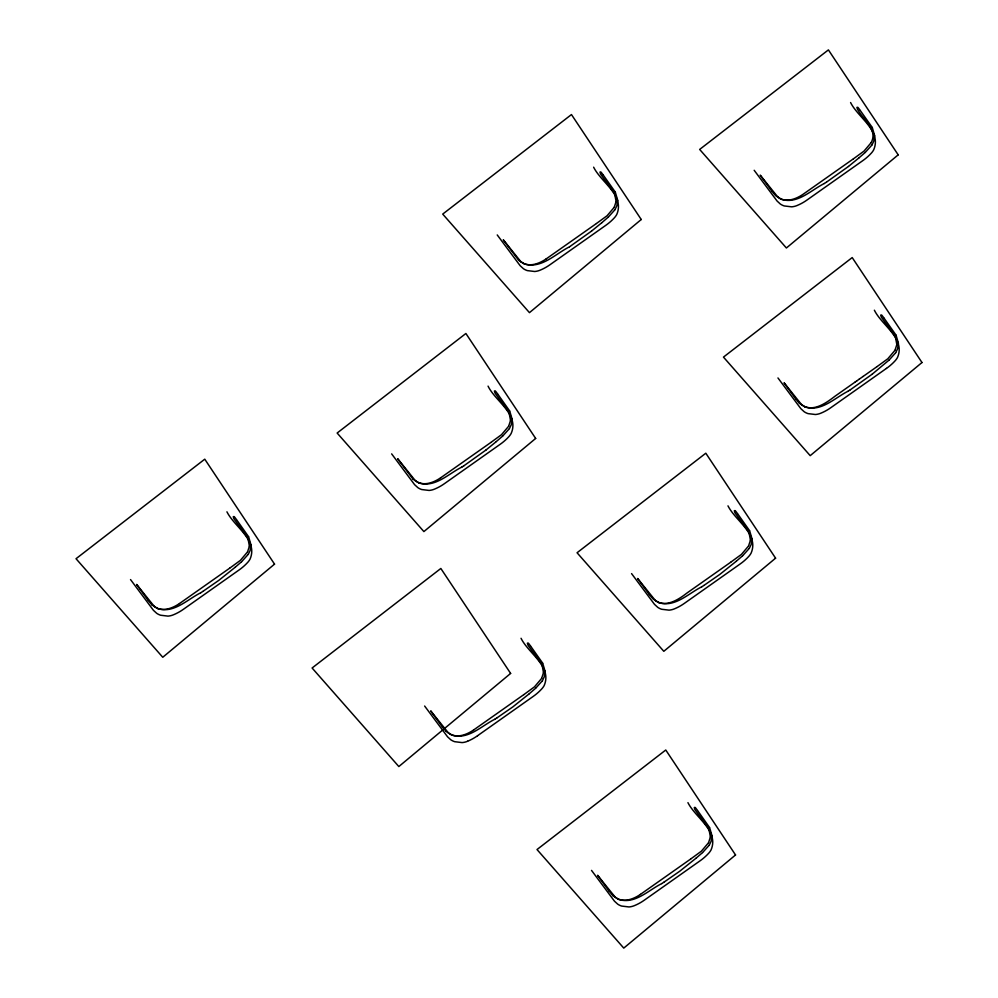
<?xml version="1.0" encoding="UTF-8"?>
<svg xmlns="http://www.w3.org/2000/svg" width="998" height="998" viewBox="0 0 998 998"><rect width="100%" height="100%" fill="white"/><g stroke="black" fill="none" stroke-linecap="round" stroke-linejoin="round"><path stroke-width="1.5" d="M250.972 544.958L250.124 550.472L248.315 554.214M512.086 419.272L511.25 424.786L509.442 428.529M545.07 671.442L544.222 676.943L542.413 680.686M617.662 200.336L616.826 205.85L615.018 209.592M711.961 835.8L711.125 841.302L709.316 845.044M752.005 538.995L751.17 544.509L749.361 548.251M874.61 135.678L873.761 141.192L871.953 144.935M898.4 343.349L897.564 348.863L895.755 352.606M249.388 546.143L247.928 538.072L234.58 519.696A3.144 1.123 62.5 0 1 233.806 518.486L233.27 516.677L234.043 516.565A3.106 1.11 62.5 0 1 234.854 517.401L236.439 519.534M510.514 420.457L509.042 412.386L495.707 394.01A3.144 1.123 62.5 0 1 494.933 392.8L494.397 390.991L495.17 390.879A3.106 1.11 62.5 0 1 495.981 391.715L497.553 393.848M543.486 672.615L542.026 664.543L528.691 646.168A3.144 1.123 62.5 0 1 527.917 644.97L527.368 643.161L528.142 643.036A3.106 1.11 62.5 0 1 528.965 643.872L530.537 646.005M616.09 201.521L614.618 193.45L601.283 175.074A3.144 1.123 62.5 0 1 600.509 173.864L599.973 172.055L600.746 171.943A3.106 1.11 62.5 0 1 601.557 172.779L603.129 174.912M710.389 836.973L708.917 828.901L695.581 810.526A3.144 1.123 62.5 0 1 694.808 809.328L694.271 807.519L695.045 807.394A3.106 1.11 62.5 0 1 695.856 808.23L697.427 810.364M750.434 540.18L748.962 532.109L735.626 513.733A3.144 1.123 62.5 0 1 734.852 512.523L734.316 510.714L735.089 510.602A3.106 1.11 62.5 0 1 735.9 511.438L737.472 513.571M896.828 344.535L895.356 336.463L882.02 318.088A3.144 1.123 62.5 0 1 881.246 316.89L880.71 315.081L881.484 314.956A3.106 1.11 62.5 0 1 882.294 315.792L883.866 317.925M249.375 546.23L247.591 551.769M510.502 420.532L508.706 426.084M616.078 201.608L614.281 207.147M543.473 672.702L541.689 678.241M750.421 540.255L748.625 545.806M710.376 837.06L708.58 842.599M896.815 344.622L895.031 350.161M871.229 142.489C877.928 129.815 863.819 120.309 858.218 110.416A3.144 1.123 62.5 0 1 857.457 109.206L856.908 107.397L857.681 107.285A3.106 1.11 62.5 0 1 858.505 108.121L860.076 110.242M247.504 551.944L240.381 560.377L229.802 568.099M614.207 207.322L607.071 215.755L596.492 223.477M508.631 426.258L501.495 434.691L490.916 442.413M871.142 142.664L864.019 151.097L853.44 158.819M541.615 678.415L534.479 686.849L523.9 694.571M748.55 545.981L741.427 554.414L730.835 562.136M894.944 350.335L887.821 358.769L877.23 366.491M708.505 842.774L701.369 851.207L690.791 858.929M248.228 554.364L241.641 561.687M614.93 209.742L608.343 217.065M509.354 428.678L502.767 436.001M871.865 145.084L865.278 152.407M542.326 680.848L535.739 688.158M749.273 548.401L742.687 555.724M895.668 352.768L889.081 360.078M709.229 845.206L702.642 852.517M608.169 217.202L601.931 222.604M241.479 561.824L235.241 567.226M502.593 436.138L496.355 441.54M865.116 152.544L858.879 157.946M888.906 360.216L872.314 374.088M535.577 688.296L529.339 693.697M742.512 555.861L736.275 561.263M702.467 852.654L696.23 858.055M601.856 222.666L591.577 231.074M235.166 567.288L218.724 580.424L202.906 591.377M496.28 441.603L486.001 450.011M858.804 158.008L848.525 166.417M529.264 693.76L512.822 706.908L497.016 717.849M736.2 561.325L719.758 574.461L703.952 585.402M696.155 858.118L679.713 871.254L663.907 882.207M591.49 231.137L569.609 246.743M485.914 450.073L464.033 465.679M848.437 166.479L826.556 182.085M872.24 374.15L850.346 389.769M477.555 735.726L533.119 696.479A48.054 43.338 -26.3 0 0 541.677 688.994A17.216 15.531 -26.3 0 0 544.172 685.551C552.393 666.589 528.416 653.428 521.043 638.283M546.168 258.919L596.342 223.589M179.478 603.541L229.64 568.211M853.278 158.931L803.116 194.261C796.067 199.089 785.763 203.068 778.091 197.255M440.592 477.855L490.767 442.526M854.999 382.147L834.939 396.268C826.307 402.88 812.846 412.76 801.881 404.926M857.095 380.675L859.016 379.315M863.133 376.421L877.08 366.603M855.086 382.097L857.008 380.737M859.103 379.252L863.033 376.496M473.576 730.012L523.738 694.683M730.686 562.248L686.836 593.124C678.59 599.536 665.741 607.982 655.486 600.571M640.466 894.37L690.641 859.041M886.461 368.399L830.885 407.646A44.91 40.494 -26.3 0 1 820.917 413.172L819.558 413.671A16.342 14.733 -26.3 0 1 815.378 414.507L808.068 413.621A16.941 15.269 -26.3 0 1 804.139 411.7L800.883 408.718L777.966 377.955M824.435 183.445L826.406 182.185M200.798 592.725L202.769 591.465M461.912 467.039L463.883 465.779M848.238 391.116L850.196 389.856M494.896 719.196L496.867 717.936M701.831 586.762L703.802 585.502M661.786 883.554L663.757 882.294M569.459 246.843C555.437 253.829 541.303 269.136 524.424 263.971M824.323 183.507C810.975 190.169 797.402 204.49 781.372 199.313M200.685 592.8C187.337 599.449 173.764 613.782 157.734 608.593M461.8 467.101C448.464 473.763 434.891 488.097 418.848 482.907M848.125 391.191C834.777 397.84 821.204 412.174 805.161 406.984M701.719 586.824C688.383 593.486 674.81 607.807 658.767 602.63M494.783 719.271C481.435 725.92 467.862 740.254 451.832 735.064M661.674 883.629C648.338 890.278 634.765 904.612 618.723 899.423M546.143 258.931C539.095 263.759 528.803 267.714 521.143 261.913M179.44 603.565C172.404 608.381 162.113 612.348 154.453 606.534M440.567 477.867C433.519 482.695 423.227 486.65 415.567 480.849M473.539 730.037C466.503 734.865 456.211 738.819 448.551 733.006M640.442 894.395C633.393 899.223 623.101 903.178 615.442 897.364M467.575 741.252L466.228 741.764A16.342 14.733 -26.3 0 1 462.049 742.587L454.739 741.701A16.941 15.269 -26.3 0 1 450.797 739.78L447.541 736.798L424.637 706.035M781.209 199.251L775.695 195.683L772.028 191.304M804.999 406.922L799.498 403.354M524.262 263.909L518.76 260.341M658.605 602.567L653.104 599L649.424 594.621M418.686 482.845L413.184 479.277M451.67 735.015L446.168 731.434M157.572 608.531L152.058 604.963M618.56 899.373L613.059 895.792M777.904 197.13L760.202 175.149L771.941 191.192M801.706 404.801L784.079 382.808L795.73 398.876M520.968 261.788L503.266 239.807L518.698 260.291M655.312 600.447L637.61 578.466L649.336 594.521M415.393 480.724L397.691 458.743L413.122 479.227M448.376 732.881L430.699 710.888L442.401 726.956M615.267 897.239L597.565 875.258L609.291 891.314M154.266 606.41L136.601 584.416L148.303 600.484M799.435 403.304L795.818 398.975M612.997 895.742L609.379 891.414M446.094 731.384L442.488 727.055M151.995 604.913L148.39 600.584M850.583 102.532C858.043 117.677 881.87 130.838 873.712 149.8A17.216 15.531 -26.3 0 1 871.229 153.243A48.054 43.338 -26.3 0 1 862.671 160.728L807.095 199.962A44.91 40.494 -26.3 0 1 797.115 205.501L795.768 206A16.342 14.733 -26.3 0 1 791.589 206.823L784.278 205.95A16.941 15.269 -26.3 0 1 780.336 204.029L777.08 201.035L754.176 170.284M874.373 310.203C881.745 325.348 905.722 338.497 897.501 357.471A17.216 15.531 -26.3 0 1 895.019 360.914A48.054 43.338 -26.3 0 1 886.461 368.399M593.635 167.19C601.058 182.335 624.96 195.496 616.764 214.458A17.216 15.531 -26.3 0 1 614.281 217.901A48.054 43.338 -26.3 0 1 605.724 225.386L550.148 264.62A44.91 40.494 -26.3 0 1 540.168 270.159L538.82 270.658A16.342 14.733 -26.3 0 1 534.641 271.493L527.331 270.608A16.941 15.269 -26.3 0 1 523.401 268.687L520.145 265.705L497.229 234.942M727.979 505.849C735.514 520.981 759.241 534.155 751.107 553.117A17.216 15.531 -26.3 0 1 748.625 556.56A48.054 43.338 -26.3 0 1 740.067 564.045L684.491 603.279A44.91 40.494 -26.3 0 1 674.511 608.817L673.163 609.316A16.342 14.733 -26.3 0 1 668.984 610.14L661.674 609.267A16.941 15.269 -26.3 0 1 657.744 607.345L654.488 604.351L631.572 573.601M488.059 386.126C495.32 401.283 519.496 414.42 511.188 433.394A17.216 15.531 -26.3 0 1 508.706 436.837A48.054 43.338 -26.3 0 1 500.148 444.322L444.572 483.556A44.91 40.494 -26.3 0 1 434.592 489.095L433.244 489.594A16.342 14.733 -26.3 0 1 429.065 490.43L421.755 489.544A16.941 15.269 -26.3 0 1 417.825 487.623L414.569 484.641L391.653 453.878M687.934 802.641C695.469 817.774 719.196 830.947 711.063 849.909A17.216 15.531 -26.3 0 1 708.58 853.352A48.054 43.338 -26.3 0 1 700.022 860.85L644.446 900.084A44.91 40.494 -26.3 0 1 634.466 905.61L633.119 906.109A16.342 14.733 -26.3 0 1 628.94 906.945L621.629 906.059A16.941 15.269 -26.3 0 1 617.7 904.138L614.444 901.157L591.527 870.393M226.933 511.812C234.43 526.956 258.22 540.118 250.074 559.08A17.216 15.531 -26.3 0 1 247.579 562.523A48.054 43.338 -26.3 0 1 239.021 570.008L183.457 609.254A44.91 40.494 -26.3 0 1 173.477 614.78L172.13 615.279A16.342 14.733 -26.3 0 1 167.951 616.115L160.641 615.23A16.941 15.269 -26.3 0 1 156.698 613.308L153.442 610.327L130.526 579.564M860.251 110.491L872.177 127.37M884.053 318.162L895.967 335.041M603.316 175.149L615.23 192.028M737.659 513.808L749.573 530.687M497.74 394.085L509.654 410.964M697.614 810.601L709.528 827.479M530.711 646.242L542.638 663.121M236.613 519.771L248.539 536.65M872.277 127.532L874.61 135.528M896.067 335.203L898.412 343.212M615.329 192.19L617.662 200.199M749.673 530.849L752.005 538.845M709.628 827.641L711.961 835.65M509.753 411.126L512.086 419.135M542.737 663.283L545.07 671.292M248.639 536.812L250.972 544.821M477.555 735.726A44.91 40.494 -26.3 0 1 467.575 741.252M641.24 219.51L529.464 312.648L442.713 214.096L571.467 114.558L641.24 219.51M274.537 564.132L162.761 657.27L76.023 558.718L204.765 459.18L274.537 564.132M535.664 438.446L423.888 531.585L337.137 433.032L465.891 333.494L535.664 438.446M898.188 154.852L786.399 247.991L699.66 149.438L828.402 49.9L898.188 154.852M510.627 673.425L398.838 766.551L312.1 667.999L440.842 568.473L510.627 673.425M921.977 362.524L810.201 455.662L723.463 357.109L852.205 257.571L921.977 362.524M775.583 558.169L663.807 651.307L577.056 552.755L705.811 453.217L775.583 558.169M735.538 854.962L623.762 948.1L537.011 849.548L665.766 750.009L735.538 854.962"/></g></svg>
